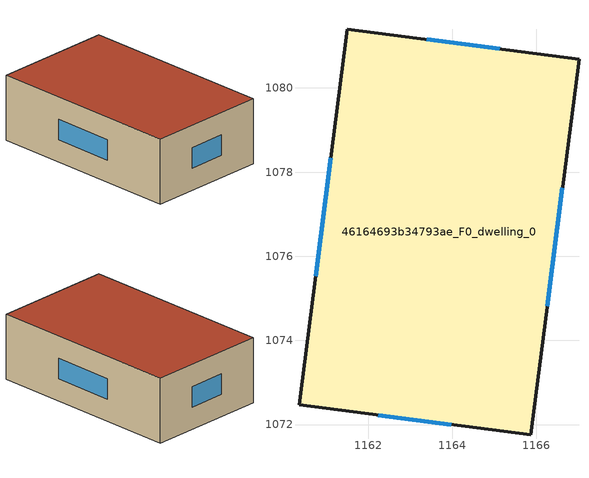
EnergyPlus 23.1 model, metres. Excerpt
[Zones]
46164693b34793ae_F0_dwelling_0
 floor ground (EU_floor_Construction): 1167.01,1080.69 1165.87,1071.76 1160.36,1072.47 1161.51,1081.39 z0
 wall outside (EU_wall_Construction): 1160.36,1072.47 1165.87,1071.76 1167.01,1080.69 1161.51,1081.39 1160.36,1072.47 z0:3
 window (EU_Window_Construction): 1162.24,1072.22 1163.98,1072 / 1161.11,1078.34 1160.75,1075.52 / 1165.13,1080.93 1163.39,1081.15 / 1166.26,1074.82 1166.62,1077.63 z1.03:1.97
 roof outside (EU_roof_Construction): 1165.87,1071.76 1167.01,1080.69 1161.51,1081.39 1160.36,1072.47 z3
[Building]
EU S2 Campaign: North Axis=0; Terrain=City; Solar Distribution=FullExterior
[Site:Location]
Cape.Town.Intl.AP: Latitude=-33.965; Longitude=18.602; Time Zone=2; Elevation=46
[SizingPeriod:WeatherFileDays]
AnnualSizingPeriod: Begin Month=1; Begin Day of Month=1; End Month=12; End Day of Month=31; Day of Week for Start Day=Monday; Use Weather File Daylight Saving Period=No; Use Weather File Rain and Snow Indicators=No
[MATERIAL]
EU_InternalMass_Material: Roughness=MediumRough; Thickness=0.1; Conductivity=1; Density=1800; Specific Heat=900; Thermal Absorptance=0.9; Solar Absorptance=0.7; Visible Absorptance=0.7
[MATERIAL:NOMASS] Roughness=MediumRough; Thermal Absorptance=0.9; Solar Absorptance=0.7; Visible Absorptance=0.7
Name | Thermal Resistance
EU_wall_NoMass | 0.493876
EU_roof_NoMass | 0.449382
EU_floor_NoMass | 1.25
[WINDOWMATERIAL:SIMPLEGLAZINGSYSTEM]
EU_Window_SimpleGlazing: UFactor=4.4; Solar Heat Gain Coefficient=0.85; Visible Transmittance=0.85
[CONSTRUCTION]
EU_wall_Construction: EU_wall_NoMass
EU_roof_Construction: EU_roof_NoMass
EU_floor_Construction: EU_floor_NoMass
EU_Window_Construction: EU_Window_SimpleGlazing
EU_InternalMass_Construction: EU_InternalMass_Material
[ZONE]
46164693b34793ae_F0_dwelling_0: Type=1; Multiplier=1; Ceiling Height=autocalculate; Volume=149.949; Floor Area=autocalculate; Part of Total Floor Area=Yes
[INTERNALMASS]
46164693b34793ae_F0_dwelling_0_EU_InternalMass: Construction=EU_InternalMass_Construction; Zone or ZoneList=46164693b34793ae_F0_dwelling_0; Surface Area=49.9829
[OTHEREQUIPMENT]
EU_Step8_InternalGain_46164693b34793ae_F0_dwelling_0_f000: Fuel Type=Electricity; Zone or ZoneList or Space or SpaceList=46164693b34793ae_F0_dwelling_0; Schedule=EU_Step8_GainSchedule_46164693b34793ae_F0_dwelling_0_f000; Design Level Calculation Method=Watts/Area; Power per Zone Floor Area=1; Fraction Latent=0; Fraction Radiant=0; Fraction Lost=0; Carbon Dioxide Generation Rate=0; EndUse Subcategory=EU_Step8_InternalGains
[ZONEVENTILATION:DESIGNFLOWRATE]
EU_ConstantAir_46164693b34793ae_F0_dwelling_0: Zone or ZoneList or Space or SpaceList=46164693b34793ae_F0_dwelling_0; Schedule=EU_AlwaysOn; Design Flow Rate Calculation Method=AirChanges/Hour; Air Changes per Hour=0.64; Ventilation Type=Natural; Fan Pressure Rise=0; Fan Total Efficiency=1; Constant Term Coefficient=1; Temperature Term Coefficient=0; Velocity Term Coefficient=0; Velocity Squared Term Coefficient=0; Minimum Indoor Temperature=-100; Maximum Indoor Temperature=100; Delta Temperature=-100; Minimum Outdoor Temperature=-100; Maximum Outdoor Temperature=100; Maximum Wind Speed=40
[HVACTEMPLATE:THERMOSTAT]
EU_HeatOnly_46164693b34793ae_F0_dwelling_0: Constant Heating Setpoint=20; Constant Cooling Setpoint=50
[HVACTEMPLATE:ZONE:IDEALLOADSAIRSYSTEM]
46164693b34793ae_F0_dwelling_0: Template Thermostat=EU_HeatOnly_46164693b34793ae_F0_dwelling_0; System Availability Schedule=EU_AlwaysOn; Maximum Heating Supply Air Temperature=50; Minimum Cooling Supply Air Temperature=13; Maximum Heating Supply Air Humidity Ratio=0.0156; Minimum Cooling Supply Air Humidity Ratio=0.0077; Heating Limit=NoLimit; Cooling Limit=NoLimit; Heating Availability Schedule=EU_AlwaysOn; Cooling Availability Schedule=EU_CoolingOff; Dehumidification Control Type=ConstantSensibleHeatRatio; Cooling Sensible Heat Ratio=0.7; Dehumidification Setpoint=60; Humidification Control Type=None; Humidification Setpoint=30; Outdoor Air Method=None; Outdoor Air Flow Rate per Person=0.00944; Outdoor Air Flow Rate per Zone Floor Area=0; Outdoor Air Flow Rate per Zone=0; Demand Controlled Ventilation Type=None; Outdoor Air Economizer Type=NoEconomizer; Heat Recovery Type=None; Sensible Heat Recovery Effectiveness=0.7; Latent Heat Recovery Effectiveness=0.65
[SIZING:ZONE]
46164693b34793ae_F0_dwelling_0: Zone Cooling Design Supply Air Temperature Input Method=SupplyAirTemperature; Zone Cooling Design Supply Air Temperature=13; Zone Heating Design Supply Air Temperature Input Method=SupplyAirTemperature; Zone Heating Design Supply Air Temperature=50; Zone Cooling Design Supply Air Humidity Ratio=0.008; Zone Heating Design Supply Air Humidity Ratio=0.008; Cooling Design Air Flow Method=DesignDay; Cooling Design Air Flow Rate=0; Cooling Minimum Air Flow per Zone Floor Area=0.000762; Cooling Minimum Air Flow=0; Cooling Minimum Air Flow Fraction=0.2; Heating Design Air Flow Method=DesignDay; Heating Design Air Flow Rate=0; Heating Maximum Air Flow per Zone Floor Area=0.002032; Heating Maximum Air Flow=0.141576; Heating Maximum Air Flow Fraction=0.3; Account for Dedicated Outdoor Air System=No; Dedicated Outdoor Air System Control Strategy=NeutralSupplyAir; Dedicated Outdoor Air Low Setpoint Temperature for Design=autosize; Dedicated Outdoor Air High Setpoint Temperature for Design=autosize; Zone Load Sizing Method=Sensible Load Only No Latent Load; Zone Latent Cooling Design Supply Air Humidity Ratio Input Method=HumidityRatioDifference; Zone Cooling Design Supply Air Humidity Ratio Difference=0.005; Zone Latent Heating Design Supply Air Humidity Ratio Input Method=HumidityRatioDifference; Zone Humidification Design Supply Air Humidity Ratio Difference=0.005
[SCHEDULE:CONSTANT]
Name | Hourly Value
EU_AlwaysOn | 1
EU_CoolingOff | 0
[SCHEDULE:FILE]
EU_Step8_GainSchedule_46164693b34793ae_F0_dwelling_0_f000: File=../../schedules/46164693b34793ae/46164693b34793ae_F0_dwelling_0_f000_gain.csv; Column Number=1; Rows to Skip at Top=0; Number of Hours of Data=8760; Column Separator=Comma; Interpolate to Timestep=No; Minutes per Item=60; Adjust Schedule for Daylight Savings=Yes
